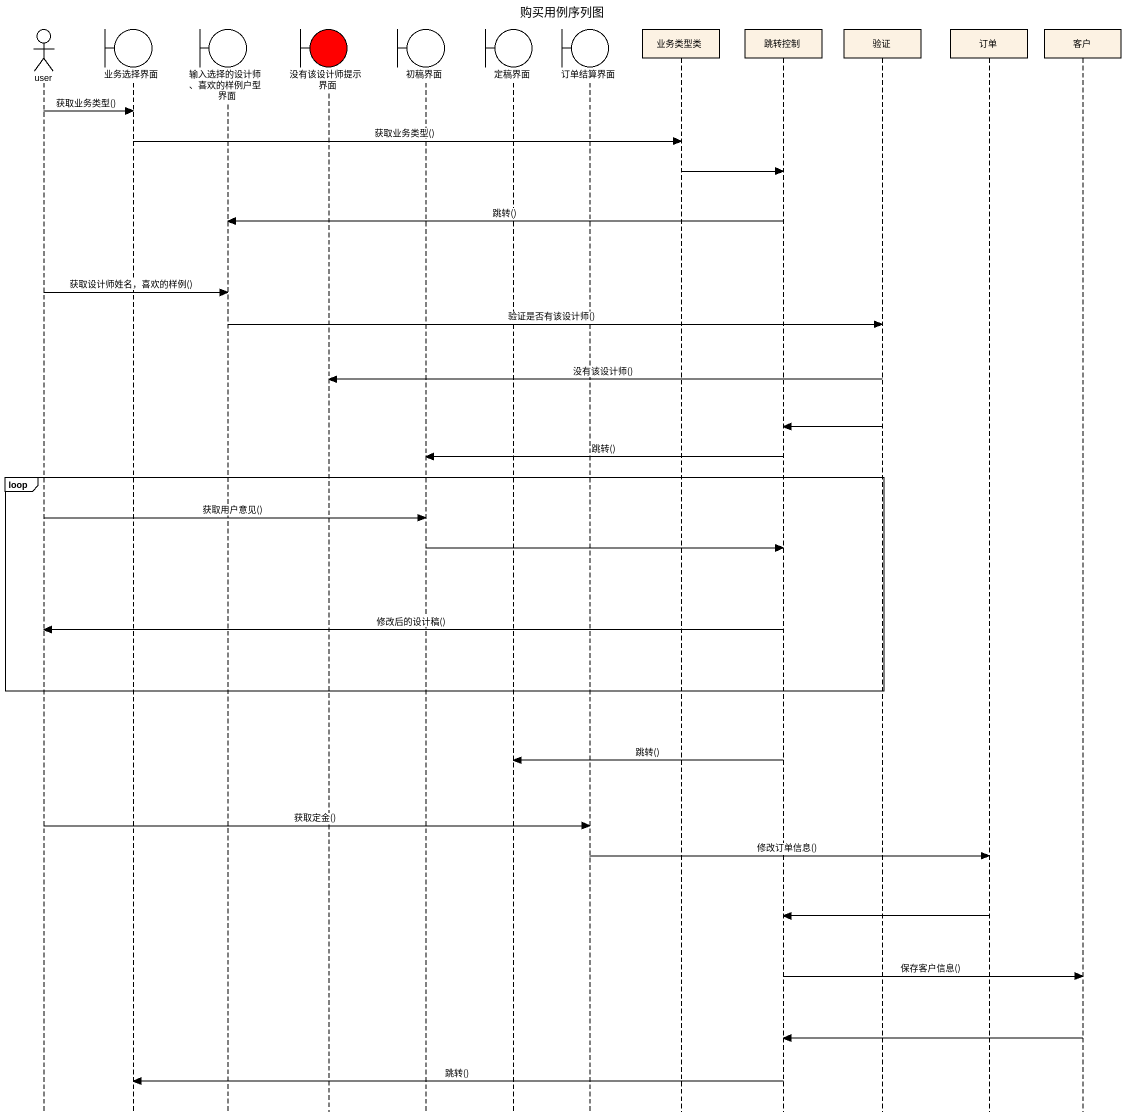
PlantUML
@startuml
title 购买用例序列图
hide footbox
actor user
boundary 业务选择界面
boundary "输入选择的设计师、喜欢的样例户型界面" as 输入选择的设计师_喜欢的样例户型界面
boundary 没有该设计师提示界面 #FF0000
boundary 初稿界面
boundary 定稿界面
boundary 订单结算界面
participant 业务类型类
participant 跳转控制
participant 验证
participant 订单
participant 客户

user -> 业务选择界面 : 获取业务类型()
业务选择界面 -> 业务类型类 : 获取业务类型()
业务类型类 -> 跳转控制
跳转控制 -> 输入选择的设计师_喜欢的样例户型界面 : 跳转()
user -> 输入选择的设计师_喜欢的样例户型界面 : 获取设计师姓名，喜欢的样例()
输入选择的设计师_喜欢的样例户型界面 -> 验证 : 验证是否有该设计师()
验证 -> 没有该设计师提示界面 : 没有该设计师()
验证 -> 跳转控制
跳转控制 -> 初稿界面 : 跳转()
loop
  user -> 初稿界面 : 获取用户意见()
  初稿界面 -> 跳转控制
  跳转控制 -> user : 修改后的设计稿()
end
跳转控制 -> 定稿界面 : 跳转()
user -> 订单结算界面 : 获取定金()
订单结算界面 -> 订单 : 修改订单信息()
订单 -> 跳转控制
跳转控制 -> 客户 : 保存客户信息()
客户 -> 跳转控制
跳转控制 -> 业务选择界面 : 跳转()
@enduml
